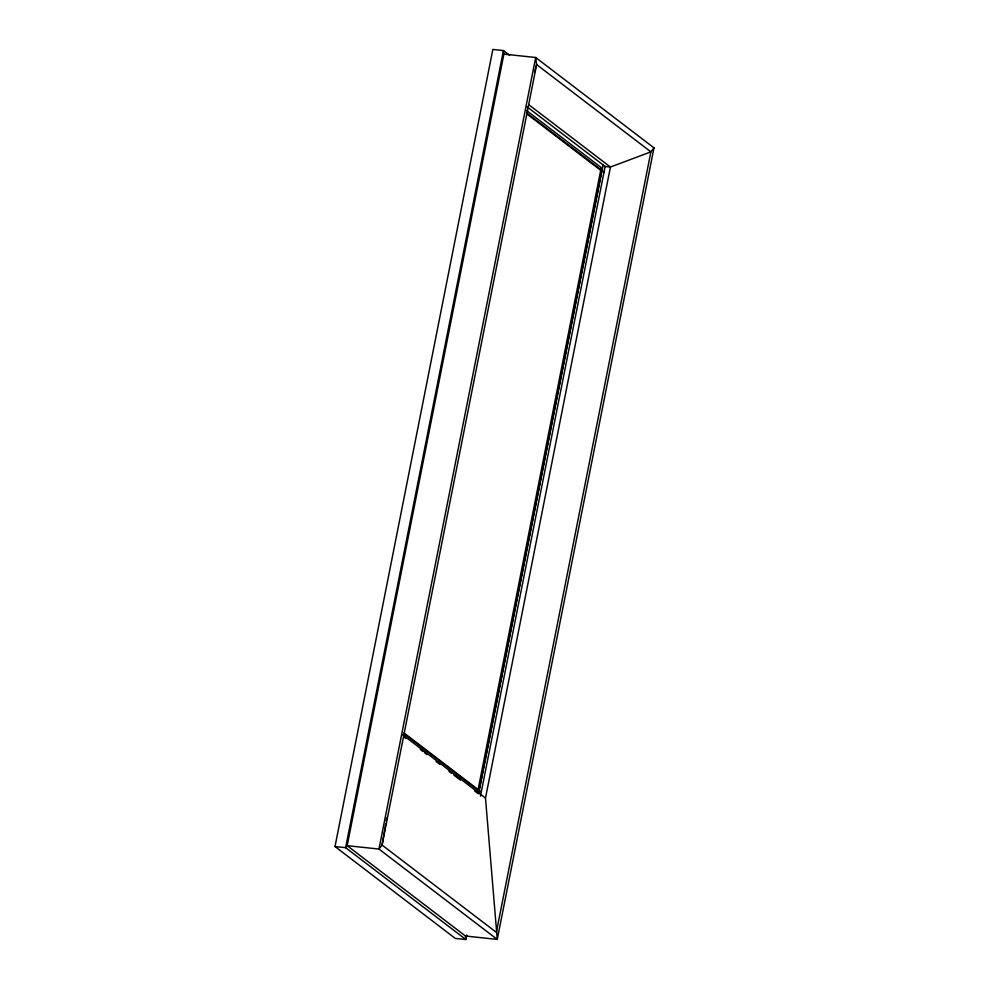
<?xml version="1.0" encoding="UTF-8"?>
<svg xmlns="http://www.w3.org/2000/svg" width="989" height="989" viewBox="0 0 989 989"><rect width="100%" height="100%" fill="white"/><g stroke="black" fill="none" stroke-linecap="round" stroke-linejoin="round"><path stroke-width="1.48" d="M385.698 823.998L382.063 845.063L378.96 849.057L347.164 845.669L345.618 847.672L335.011 846.535L492.843 49.45L503.438 50.575L509.582 55.273M386.217 820.994L386.736 817.99M503.896 54.111L347.164 845.669L465.46 936.014L497.257 939.414L653.989 147.856L535.692 57.51L503.896 54.111L503.438 50.575L345.618 847.672L465.906 939.55L466.808 935.001M601.25 167.574L477.403 793.079L474.72 791.027M478.404 793.833L602.252 168.34L526.185 110.249M478.725 793.215L603.129 164.953M480.456 796.133L605.132 166.486L527.026 106.824M534.604 71.913L536.607 64.569L650.886 151.861L496.342 932.343L382.063 845.063L536.607 64.569L535.692 57.51L378.96 849.057L497.257 939.414L485.488 798.074L610.436 167.054L650.886 151.861L653.989 147.856M605.132 166.486L610.436 167.054L528.67 104.599M600.706 170.343L602.029 170.491M477.947 790.31L479.282 790.446M526.692 112.944L604.032 172.024M526.581 113.735L601.708 171.109M403.945 732.911L481.284 791.979M403.833 733.69L478.96 791.076M402.498 734.691L485.488 798.074M403.561 736.681L406.022 738.548M420.288 749.452L422.723 751.306M424.417 752.604L426.877 754.483M436.087 761.518L439.734 764.299M448.957 771.346L451.417 773.225M453.864 775.092L460.392 780.086M335.011 846.535L455.311 938.425L465.906 939.55L465.46 936.014"/></g></svg>
